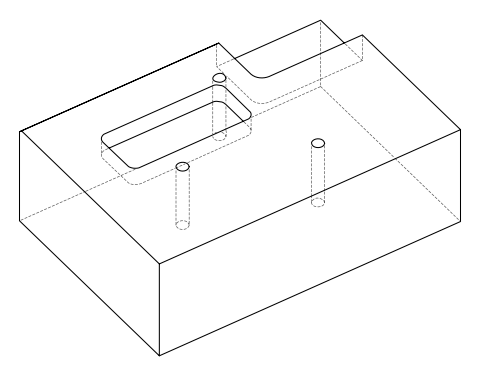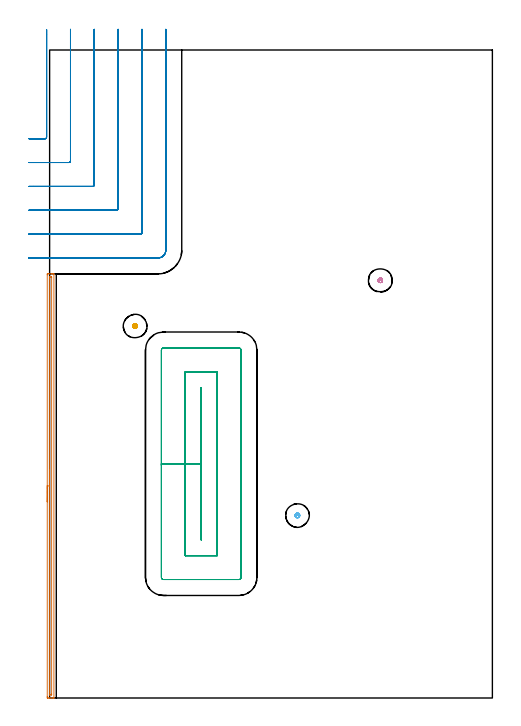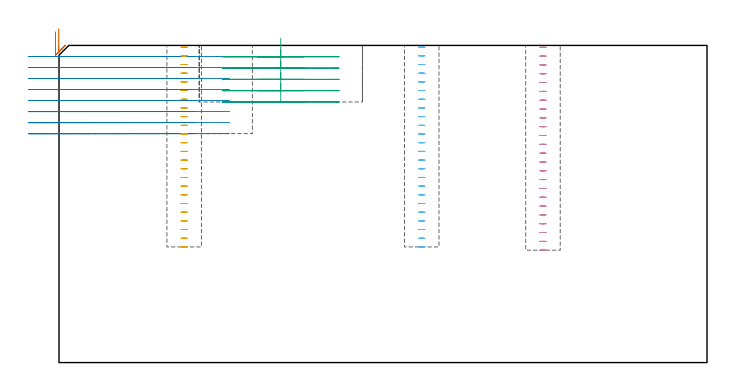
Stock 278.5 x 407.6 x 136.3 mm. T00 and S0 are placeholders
(PLAN: 6 operations, 2 tool changes, 33.9 min)
(1 AREA_MILL | FG_CHAMFER_SURFACE | UGT0205_001 | 4.43 min | 2380 mm3)
(2 MILL_CORNER_NOTCH_RECTANGULAR | CORNER_NOTCH_RECTANGULAR | UGT0201_094 | Follow Part, ap 5, ae 75% | 16.24 min | 441649 mm3)
(3 MILL_RECTANGULAR_POCKET | POCKET_RECTANGULAR_STRAIGHT | UGT0201_094 | Follow Part, ap 5, ae 75% | 9.41 min | 279608 mm3)
(4 MILL_BLIND_HOLE_FROM_SOLID_MATERIAL | STEP1POCKET | NXT0201_011 | Spiral | 1.29 min | 15109 mm3)
(5 MILL_BLIND_HOLE_FROM_SOLID_MATERIAL_1 | STEP1POCKET_1 | NXT0201_011 | Spiral | 1.29 min | 14887 mm3)
(6 MILL_BLIND_HOLE_FROM_SOLID_MATERIAL_2 | STEP1POCKET_2 | NXT0201_011 | Spiral | 1.29 min | 14877 mm3)
(TOOL UGT0205_001 | Chamfer Mill 20 x 3 x 45 deg. | D20 FL50 Z2)
(TOOL UGT0201_094 | End mill 20 mm | D20 FL38 Z4)
(TOOL NXT0201_011 | ENDMILL 12mm [2P460-1200-NA 1630] | D12 FL38 Z6)
(OP 1 AREA_MILL)
G17 G21 G94 G90
T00 M6
G54
G17 G0 G90 X-1.5 Y123.4 S1061 M3
G43 Z146.3 H0
Z142.1
G94 G1 Y123.438 Z141.228 F250.
Y123.552 Z140.364
Y123.741 Z139.512
Y124.003 Z138.68
Y124.337 Z137.874
Y124.74 Z137.1
Y125.208 Z136.364
Y125.74 Z135.672
Y126.329 Z135.029
Y126.972 Z134.44
Y127.664 Z133.909
Y128.4 Z133.44
Y129.174 Z133.037
Y129.98 Z132.703
Y130.812 Z132.441
Y131.663 Z132.252
Y132.528 Z132.138
Y133.4 Z132.1
X-1.499 Y266.172 Z132.101
X-1.497 Y266.528
X-1.492 Y266.79 Z132.104
X-1.149 Y266.8 Z132.447
X-0.889 Z132.707
X-0.274 Z133.32
X1.12 Z134.716
X1.474 Z135.069
X2.183 Z135.783
X2.415 Z136.015
X2.559 Y266.798 Z136.152
X2.697 Y266.79 Z136.289
X2.7 Y266.619 Z136.3
Y0.181
X2.697 Y0.01 Z136.289
X2.559 Y0.002 Z136.152
X2.415 Y0. Z136.015
X2.183 Z135.783
X1.474 Z135.069
X0.246 Z133.842
X-0.274 Z133.32
X-0.889 Z132.707
X-1.149 Y0.001 Z132.447
X-1.368 Y0.004 Z132.227
X-1.492 Y0.01 Z132.104
X-1.497 Y0.272 Z132.101
X-1.5 Y0.628 Z132.1
Y0.988
Y133.4
X-0.086 Z133.514
X-0.085 Y264.383 Z133.515
X-0.083 Y264.734 Z133.517
X-0.081 Y264.777 Z133.519
X-0.08 Y264.79 Z133.52
X-0.051 Y264.793 Z133.549
X0.057 Y264.797 Z133.657
X0.193 Y264.8 Z133.793
X0.6 Z134.2
X1.067 Z134.667
X1.233 Y264.797 Z134.833
X1.267 Y264.793 Z134.867
X1.278 Y264.79 Z134.878
X1.28 Y264.779 Z134.88
X1.283 Y264.74 Z134.883
X1.285 Y264.577 Z134.885
Y2.416
X1.283 Y2.066 Z134.883
X1.281 Y2.023 Z134.881
X1.28 Y2.01 Z134.88
X1.251 Y2.007 Z134.851
X1.143 Y2.003 Z134.743
X1.007 Y2. Z134.607
X0.6 Z134.2
X0.133 Z133.733
X-0.033 Y2.003 Z133.567
X-0.067 Y2.007 Z133.533
X-0.078 Y2.01 Z133.522
X-0.08 Y2.021 Z133.52
X-0.083 Y2.06 Z133.517
X-0.085 Y2.223 Z133.515
X-0.086 Y133.4 Z133.514
Y134.272 Z133.552
Y135.136 Z133.666
Y135.988 Z133.855
Y136.82 Z134.117
Y137.626 Z134.451
Y138.4 Z134.854
Y139.136 Z135.323
Y139.828 Z135.854
Y140.471 Z136.443
Y141.06 Z137.086
Y141.591 Z137.779
Y142.06 Z138.514
Y142.463 Z139.288
Y142.797 Z140.094
Y143.059 Z140.926
Y143.248 Z141.778
Y143.362 Z142.643
Y143.4 Z143.514
G0 Z146.3
M5
M2
(OP 2 MILL_CORNER_NOTCH_RECTANGULAR)
G17 G21 G94 G90
T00 M6
G54
G17 G0 G90 X-13. Y351.8 S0 M3
G43 Z146.3 H0
Z131.562
G94 G1 X-10. F250.
X-2.894 F500.
G3 X-1.9 Y352.794 R1.
G1 Y417.418
Y420.418 F250.
G0 Z146.3
X-13. Y336.8
Z131.562
G1 X-10.
X12.106 F500.
G3 X13.1 Y337.794 R1.
G1 Y417.6
Y420.6 F250.
G0 Z146.3
X-13. Y321.8
Z131.562
G1 X-10.
X27.105 F500.
G3 X28.1 Y322.794 R1.
G1 Y417.6
Y420.6 F250.
G0 Z146.3
X-13. Y306.8
Z131.562
G1 X-10.
X42.105 F500.
G3 X43.1 Y307.795 R1.
G1 Y417.6
Y420.6 F250.
G0 Z146.3
X-13. Y291.8
Z131.562
G1 X-10.
X57.105 F500.
G3 X58.1 Y292.795 R1.
G1 Y417.6
Y420.6 F250.
G0 Z146.3
X-13. Y276.8
Z131.562
G1 X-10.
X68.2 F500.
G3 X73.1 Y281.7 R4.9
G1 Y417.6
Y420.6 F250.
G0 Z146.3
X-13. Y351.8
Z126.825
G1 X-10.
X-2.893 F500.
G3 X-1.9 Y352.793 R1.
G1 Y417.418
Y420.418 F250.
G0 Z146.3
X-13. Y336.8
Z126.825
G1 X-10.
X12.106 F500.
G3 X13.1 Y337.794 R1.
G1 Y417.6
Y420.6 F250.
G0 Z146.3
X-13. Y321.8
Z126.825
G1 X-10.
X27.106 F500.
G3 X28.1 Y322.794 R1.
G1 Y417.6
Y420.6 F250.
G0 Z146.3
X-13. Y306.8
Z126.825
G1 X-10.
X42.105 F500.
G3 X43.1 Y307.795 R1.
G1 Y417.6
Y420.6 F250.
G0 Z146.3
X-13. Y291.8
Z126.825
G1 X-10.
X57.105 F500.
G3 X58.1 Y292.795 R1.
G1 Y417.6
Y420.6 F250.
G0 Z146.3
X-13. Y276.8
Z126.825
G1 X-10.
X68.2 F500.
G3 X73.1 Y281.7 R4.9
G1 Y417.6
Y420.6 F250.
G0 Z146.3
X-13. Y351.8
Z122.087
G1 X-10.
X-2.893 F500.
G3 X-1.9 Y352.793 R1.
G1 Y417.418
Y420.418 F250.
G0 Z146.3
X-13. Y336.8
Z122.087
G1 X-10.
X12.106 F500.
G3 X13.1 Y337.794 R1.
G1 Y417.6
Y420.6 F250.
G0 Z146.3
X-13. Y321.8
Z122.087
G1 X-10.
X27.106 F500.
G3 X28.1 Y322.794 R1.
G1 Y417.6
Y420.6 F250.
G0 Z146.3
X-13. Y306.8
Z122.087
G1 X-10.
X42.105 F500.
G3 X43.1 Y307.795 R1.
G1 Y417.6
Y420.6 F250.
G0 Z146.3
X-13. Y291.8
Z122.087
G1 X-10.
X57.105 F500.
G3 X58.1 Y292.795 R1.
G1 Y417.6
Y420.6 F250.
G0 Z146.3
X-13. Y276.8
Z122.087
G1 X-10.
X68.2 F500.
G3 X73.1 Y281.7 R4.9
G1 Y417.6
Y420.6 F250.
G0 Z146.3
X-13. Y351.8
Z117.35
G1 X-10.
X-2.893 F500.
G3 X-1.9 Y352.793 R1.
G1 Y417.418
Y420.418 F250.
G0 Z146.3
X-13. Y336.8
Z117.35
G1 X-10.
X12.106 F500.
G3 X13.1 Y337.794 R1.
G1 Y417.6
Y420.6 F250.
G0 Z146.3
X-13. Y321.8
Z117.35
G1 X-10.
X27.106 F500.
G3 X28.1 Y322.794 R1.
G1 Y417.6
Y420.6 F250.
G0 Z146.3
X-13. Y306.8
Z117.35
G1 X-10.
X42.105 F500.
G3 X43.1 Y307.795 R1.
G1 Y417.6
Y420.6 F250.
G0 Z146.3
X-13. Y291.8
Z117.35
G1 X-10.
X57.105 F500.
G3 X58.1 Y292.795 R1.
G1 Y417.6
Y420.6 F250.
G0 Z146.3
X-13. Y276.8
Z117.35
G1 X-10.
X68.2 F500.
G3 X73.1 Y281.7 R4.9
G1 Y417.6
Y420.6 F250.
G0 Z146.3
X-13. Y351.8
Z112.612
G1 X-10.
X-2.893 F500.
G3 X-1.9 Y352.793 R1.
G1 Y417.418
Y420.418 F250.
G0 Z146.3
X-13. Y336.8
Z112.612
G1 X-10.
X12.106 F500.
G3 X13.1 Y337.794 R1.
G1 Y417.6
Y420.6 F250.
G0 Z146.3
X-13. Y321.8
Z112.612
G1 X-10.
X27.106 F500.
G3 X28.1 Y322.794 R1.
G1 Y417.6
Y420.6 F250.
G0 Z146.3
X-13. Y306.8
Z112.612
G1 X-10.
X42.105 F500.
G3 X43.1 Y307.795 R1.
G1 Y417.6
Y420.6 F250.
G0 Z146.3
X-13. Y291.8
Z112.612
G1 X-10.
X57.105 F500.
G3 X58.1 Y292.795 R1.
G1 Y417.6
Y420.6 F250.
G0 Z146.3
X-13. Y276.8
Z112.612
G1 X-10.
X68.2 F500.
G3 X73.1 Y281.7 R4.9
G1 Y417.6
Y420.6 F250.
G0 Z146.3
X-13. Y351.8
Z107.875
G1 X-10.
X-2.893 F500.
G3 X-1.9 Y352.793 R1.
G1 Y417.418
Y420.418 F250.
G0 Z146.3
X-13. Y336.8
Z107.875
G1 X-10.
X12.106 F500.
G3 X13.1 Y337.794 R1.
G1 Y417.6
Y420.6 F250.
G0 Z146.3
X-13. Y321.8
Z107.875
G1 X-10.
X27.106 F500.
G3 X28.1 Y322.794 R1.
G1 Y417.6
Y420.6 F250.
G0 Z146.3
X-13. Y306.8
Z107.875
G1 X-10.
X42.105 F500.
G3 X43.1 Y307.795 R1.
G1 Y417.6
Y420.6 F250.
G0 Z146.3
X-13. Y291.8
Z107.875
G1 X-10.
X57.105 F500.
G3 X58.1 Y292.795 R1.
G1 Y417.6
Y420.6 F250.
G0 Z146.3
X-13. Y276.8
Z107.875
G1 X-10.
X68.2 F500.
G3 X73.1 Y281.7 R4.9
G1 Y417.6
Y420.6 F250.
G0 Z146.3
X-13. Y351.8
Z103.137
G1 X-10.
X-2.893 F500.
G3 X-1.9 Y352.793 R1.
G1 Y417.418
Y420.418 F250.
G0 Z146.3
X-13. Y336.8
Z103.137
G1 X-10.
X12.106 F500.
G3 X13.1 Y337.794 R1.
G1 Y417.6
Y420.6 F250.
G0 Z146.3
X-13. Y321.8
Z103.137
G1 X-10.
X27.106 F500.
G3 X28.1 Y322.794 R1.
G1 Y417.6
Y420.6 F250.
G0 Z146.3
X-13. Y306.8
Z103.137
G1 X-10.
X42.105 F500.
G3 X43.1 Y307.795 R1.
G1 Y417.6
Y420.6 F250.
G0 Z146.3
X-13. Y291.8
Z103.137
G1 X-10.
X57.105 F500.
G3 X58.1 Y292.795 R1.
G1 Y417.6
Y420.6 F250.
G0 Z146.3
X-13. Y276.8
Z103.137
G1 X-10.
X68.2 F500.
G3 X73.1 Y281.7 R4.9
G1 Y417.6
Y420.6 F250.
G0 Z146.3
X-13. Y351.8
Z98.4
G1 X-10.
X-2.893 F500.
G3 X-1.9 Y352.793 R1.
G1 Y417.418
Y420.418 F250.
G0 Z146.3
X-13. Y336.8
Z98.4
G1 X-10.
X12.106 F500.
G3 X13.1 Y337.794 R1.
G1 Y417.6
Y420.6 F250.
G0 Z146.3
X-13. Y321.8
Z98.4
G1 X-10.
X27.106 F500.
G3 X28.1 Y322.794 R1.
G1 Y417.6
Y420.6 F250.
G0 Z146.3
X-13. Y306.8
Z98.4
G1 X-10.
X42.105 F500.
G3 X43.1 Y307.795 R1.
G1 Y417.6
Y420.6 F250.
G0 Z146.3
X-13. Y291.8
Z98.4
G1 X-10.
X57.105 F500.
G3 X58.1 Y292.795 R1.
G1 Y417.6
Y420.6 F250.
G0 Z146.3
X-13. Y276.8
Z98.4
G1 X-10.
X68.2 F500.
G3 X73.1 Y281.7 R4.9
G1 Y417.6
Y420.6 F250.
G0 Z146.3
M5
M2
(OP 3 MILL_RECTANGULAR_POCKET)
G17 G21 G94 G90
T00 M6
G54
G17 G0 G90 X95.3 Y176.684 S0 M3
G43 Z146.3 H0
Z139.3
G94 G1 Y147.35 Z131.44 F250.
Y99.5 F500.
X95.4
Y195.2
X95.3
Y147.35
X85.3
Y89.5
X105.4
Y205.2
X85.3
Y147.35
X70.3
Y75.9
G3 X71.7 Y74.5 R1.4
G1 X119.
G3 X120.4 Y75.9 R1.4
G1 Y218.8
G3 X119. Y220.2 R1.4
G1 X71.7
G3 X70.3 Y218.8 R1.4
G1 Y147.35
Y146.35
G0 X95.3 Y176.684 Z134.44
G1 Y147.35 Z126.58 F250.
Y99.5 F500.
X95.4
Y195.2
X95.3
Y147.35
X85.3
Y89.5
X105.4
Y205.2
X85.3
Y147.35
X70.3
Y75.9
G3 X71.7 Y74.5 R1.4
G1 X119.
G3 X120.4 Y75.9 R1.4
G1 Y218.8
G3 X119. Y220.2 R1.4
G1 X71.7
G3 X70.3 Y218.8 R1.4
G1 Y147.35
Y146.35
G0 X95.3 Y176.684 Z129.58
G1 Y147.35 Z121.72 F250.
Y99.5 F500.
X95.4
Y195.2
X95.3
Y147.35
X85.3
Y89.5
X105.4
Y205.2
X85.3
Y147.35
X70.3
Y75.9
G3 X71.7 Y74.5 R1.4
G1 X119.
G3 X120.4 Y75.9 R1.4
G1 Y218.8
G3 X119. Y220.2 R1.4
G1 X71.7
G3 X70.3 Y218.8 R1.4
G1 Y147.35
Y146.35
G0 X95.3 Y176.684 Z124.72
G1 Y147.35 Z116.86 F250.
Y99.5 F500.
X95.4
Y195.2
X95.3
Y147.35
X85.3
Y89.5
X105.4
Y205.2
X85.3
Y147.35
X70.3
Y75.9
G3 X71.7 Y74.5 R1.4
G1 X119.
G3 X120.4 Y75.9 R1.4
G1 Y218.8
G3 X119. Y220.2 R1.4
G1 X71.7
G3 X70.3 Y218.8 R1.4
G1 Y147.35
Y146.35
G0 X95.3 Y176.684 Z119.86
G1 Y147.35 Z112. F250.
Y99.5 F500.
X95.4
Y195.2
X95.3
Y147.35
X85.3
Y89.5
X105.4
Y205.2
X85.3
Y147.35
X70.3
Y75.9
G3 X71.7 Y74.5 R1.4
G1 X119.
G3 X120.4 Y75.9 R1.4
G1 Y218.8
G3 X119. Y220.2 R1.4
G1 X71.7
G3 X70.3 Y218.8 R1.4
G1 Y147.35
Y146.35
G0 Z146.3
M5
M2
(OP 4 MILL_BLIND_HOLE_FROM_SOLID_MATERIAL)
G17 G21 G94 G90
T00 M6
G54
G17 G0 G90 X208. Y262.7 S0 M3
G43 Z146.3 H1
Z135.508
G94 G3 X208.7 Y263.4 R0.7 F250.
X208. Y264.1 R0.7
X206.6 Y262.7 R1.4
X208. Y264.1 R-1.4
X207.3 Y263.4 R0.7
X208. Y262.7 R0.7
G0 Z131.717
G3 X208.7 Y263.4 R0.7
X208. Y264.1 R0.7
X206.6 Y262.7 R1.4
X208. Y264.1 R-1.4
X207.3 Y263.4 R0.7
X208. Y262.7 R0.7
G0 Z127.925
G3 X208.7 Y263.4 R0.7
X208. Y264.1 R0.7
X206.6 Y262.7 R1.4
X208. Y264.1 R-1.4
X207.3 Y263.4 R0.7
X208. Y262.7 R0.7
G0 Z124.133
G3 X208.7 Y263.4 R0.7
X208. Y264.1 R0.7
X206.6 Y262.7 R1.4
X208. Y264.1 R-1.4
X207.3 Y263.4 R0.7
X208. Y262.7 R0.7
G0 Z120.342
G3 X208.7 Y263.4 R0.7
X208. Y264.1 R0.7
X206.6 Y262.7 R1.4
X208. Y264.1 R-1.4
X207.3 Y263.4 R0.7
X208. Y262.7 R0.7
G0 Z116.55
G3 X208.7 Y263.4 R0.7
X208. Y264.1 R0.7
X206.6 Y262.7 R1.4
X208. Y264.1 R-1.4
X207.3 Y263.4 R0.7
X208. Y262.7 R0.7
G0 Z112.758
G3 X208.7 Y263.4 R0.7
X208. Y264.1 R0.7
X206.6 Y262.7 R1.4
X208. Y264.1 R-1.4
X207.3 Y263.4 R0.7
X208. Y262.7 R0.7
G0 Z108.967
G3 X208.7 Y263.4 R0.7
X208. Y264.1 R0.7
X206.6 Y262.7 R1.4
X208. Y264.1 R-1.4
X207.3 Y263.4 R0.7
X208. Y262.7 R0.7
G0 Z105.175
G3 X208.7 Y263.4 R0.7
X208. Y264.1 R0.7
X206.6 Y262.7 R1.4
X208. Y264.1 R-1.4
X207.3 Y263.4 R0.7
X208. Y262.7 R0.7
G0 Z101.383
G3 X208.7 Y263.4 R0.7
X208. Y264.1 R0.7
X206.6 Y262.7 R1.4
X208. Y264.1 R-1.4
X207.3 Y263.4 R0.7
X208. Y262.7 R0.7
G0 Z97.592
G3 X208.7 Y263.4 R0.7
X208. Y264.1 R0.7
X206.6 Y262.7 R1.4
X208. Y264.1 R-1.4
X207.3 Y263.4 R0.7
X208. Y262.7 R0.7
G0 Z93.8
G3 X208.7 Y263.4 R0.7
X208. Y264.1 R0.7
X206.6 Y262.7 R1.4
X208. Y264.1 R-1.4
X207.3 Y263.4 R0.7
X208. Y262.7 R0.7
G0 Z90.008
G3 X208.7 Y263.4 R0.7
X208. Y264.1 R0.7
X206.6 Y262.7 R1.4
X208. Y264.1 R-1.4
X207.3 Y263.4 R0.7
X208. Y262.7 R0.7
G0 Z86.217
G3 X208.7 Y263.4 R0.7
X208. Y264.1 R0.7
X206.6 Y262.7 R1.4
X208. Y264.1 R-1.4
X207.3 Y263.4 R0.7
X208. Y262.7 R0.7
G0 Z82.425
G3 X208.7 Y263.4 R0.7
X208. Y264.1 R0.7
X206.6 Y262.7 R1.4
X208. Y264.1 R-1.4
X207.3 Y263.4 R0.7
X208. Y262.7 R0.7
G0 Z78.633
G3 X208.7 Y263.4 R0.7
X208. Y264.1 R0.7
X206.6 Y262.7 R1.4
X208. Y264.1 R-1.4
X207.3 Y263.4 R0.7
X208. Y262.7 R0.7
G0 Z74.842
G3 X208.7 Y263.4 R0.7
X208. Y264.1 R0.7
X206.6 Y262.7 R1.4
X208. Y264.1 R-1.4
X207.3 Y263.4 R0.7
X208. Y262.7 R0.7
G0 Z71.05
G3 X208.7 Y263.4 R0.7
X208. Y264.1 R0.7
X206.6 Y262.7 R1.4
X208. Y264.1 R-1.4
X207.3 Y263.4 R0.7
X208. Y262.7 R0.7
G0 Z67.258
G3 X208.7 Y263.4 R0.7
X208. Y264.1 R0.7
X206.6 Y262.7 R1.4
X208. Y264.1 R-1.4
X207.3 Y263.4 R0.7
X208. Y262.7 R0.7
G0 Z63.467
G3 X208.7 Y263.4 R0.7
X208. Y264.1 R0.7
X206.6 Y262.7 R1.4
X208. Y264.1 R-1.4
X207.3 Y263.4 R0.7
X208. Y262.7 R0.7
G0 Z59.675
G3 X208.7 Y263.4 R0.7
X208. Y264.1 R0.7
X206.6 Y262.7 R1.4
X208. Y264.1 R-1.4
X207.3 Y263.4 R0.7
X208. Y262.7 R0.7
G0 Z55.883
G3 X208.7 Y263.4 R0.7
X208. Y264.1 R0.7
X206.6 Y262.7 R1.4
X208. Y264.1 R-1.4
X207.3 Y263.4 R0.7
X208. Y262.7 R0.7
G0 Z52.092
G3 X208.7 Y263.4 R0.7
X208. Y264.1 R0.7
X206.6 Y262.7 R1.4
X208. Y264.1 R-1.4
X207.3 Y263.4 R0.7
X208. Y262.7 R0.7
G0 Z48.3
G3 X208.7 Y263.4 R0.7
X208. Y264.1 R0.7
X206.6 Y262.7 R1.4
X208. Y264.1 R-1.4
X207.3 Y263.4 R0.7
X208. Y262.7 R0.7
G0 Z146.3
M5
M2
(OP 5 MILL_BLIND_HOLE_FROM_SOLID_MATERIAL_1)
G17 G21 G94 G90
T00 M6
G54
G17 G0 G90 X53.8 Y233.9 S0 M3
G43 Z146.3 H1
Z135.567
G94 G3 X54.5 Y234.6 R0.7 F250.
X53.8 Y235.3 R0.7
X52.4 Y233.9 R1.4
X53.8 Y235.3 R-1.4
X53.1 Y234.6 R0.7
X53.8 Y233.9 R0.7
G0 Z131.833
G3 X54.5 Y234.6 R0.7
X53.8 Y235.3 R0.7
X52.4 Y233.9 R1.4
X53.8 Y235.3 R-1.4
X53.1 Y234.6 R0.7
X53.8 Y233.9 R0.7
G0 Z128.1
G3 X54.5 Y234.6 R0.7
X53.8 Y235.3 R0.7
X52.4 Y233.9 R1.4
X53.8 Y235.3 R-1.4
X53.1 Y234.6 R0.7
X53.8 Y233.9 R0.7
G0 Z124.367
G3 X54.5 Y234.6 R0.7
X53.8 Y235.3 R0.7
X52.4 Y233.9 R1.4
X53.8 Y235.3 R-1.4
X53.1 Y234.6 R0.7
X53.8 Y233.9 R0.7
G0 Z120.633
G3 X54.5 Y234.6 R0.7
X53.8 Y235.3 R0.7
X52.4 Y233.9 R1.4
X53.8 Y235.3 R-1.4
X53.1 Y234.6 R0.7
X53.8 Y233.9 R0.7
G0 Z116.9
G3 X54.5 Y234.6 R0.7
X53.8 Y235.3 R0.7
X52.4 Y233.9 R1.4
X53.8 Y235.3 R-1.4
X53.1 Y234.6 R0.7
X53.8 Y233.9 R0.7
G0 Z113.167
G3 X54.5 Y234.6 R0.7
X53.8 Y235.3 R0.7
X52.4 Y233.9 R1.4
X53.8 Y235.3 R-1.4
X53.1 Y234.6 R0.7
X53.8 Y233.9 R0.7
G0 Z109.433
G3 X54.5 Y234.6 R0.7
X53.8 Y235.3 R0.7
X52.4 Y233.9 R1.4
X53.8 Y235.3 R-1.4
X53.1 Y234.6 R0.7
X53.8 Y233.9 R0.7
G0 Z105.7
G3 X54.5 Y234.6 R0.7
X53.8 Y235.3 R0.7
X52.4 Y233.9 R1.4
X53.8 Y235.3 R-1.4
X53.1 Y234.6 R0.7
X53.8 Y233.9 R0.7
G0 Z101.967
G3 X54.5 Y234.6 R0.7
X53.8 Y235.3 R0.7
X52.4 Y233.9 R1.4
X53.8 Y235.3 R-1.4
X53.1 Y234.6 R0.7
X53.8 Y233.9 R0.7
G0 Z98.233
G3 X54.5 Y234.6 R0.7
X53.8 Y235.3 R0.7
X52.4 Y233.9 R1.4
X53.8 Y235.3 R-1.4
X53.1 Y234.6 R0.7
X53.8 Y233.9 R0.7
G0 Z94.5
G3 X54.5 Y234.6 R0.7
X53.8 Y235.3 R0.7
X52.4 Y233.9 R1.4
X53.8 Y235.3 R-1.4
X53.1 Y234.6 R0.7
X53.8 Y233.9 R0.7
G0 Z90.767
G3 X54.5 Y234.6 R0.7
X53.8 Y235.3 R0.7
X52.4 Y233.9 R1.4
X53.8 Y235.3 R-1.4
X53.1 Y234.6 R0.7
X53.8 Y233.9 R0.7
G0 Z87.033
G3 X54.5 Y234.6 R0.7
X53.8 Y235.3 R0.7
X52.4 Y233.9 R1.4
X53.8 Y235.3 R-1.4
X53.1 Y234.6 R0.7
X53.8 Y233.9 R0.7
G0 Z83.3
G3 X54.5 Y234.6 R0.7
X53.8 Y235.3 R0.7
X52.4 Y233.9 R1.4
X53.8 Y235.3 R-1.4
X53.1 Y234.6 R0.7
X53.8 Y233.9 R0.7
G0 Z79.567
G3 X54.5 Y234.6 R0.7
X53.8 Y235.3 R0.7
X52.4 Y233.9 R1.4
X53.8 Y235.3 R-1.4
X53.1 Y234.6 R0.7
X53.8 Y233.9 R0.7
G0 Z75.833
G3 X54.5 Y234.6 R0.7
X53.8 Y235.3 R0.7
X52.4 Y233.9 R1.4
X53.8 Y235.3 R-1.4
X53.1 Y234.6 R0.7
X53.8 Y233.9 R0.7
G0 Z72.1
G3 X54.5 Y234.6 R0.7
X53.8 Y235.3 R0.7
X52.4 Y233.9 R1.4
X53.8 Y235.3 R-1.4
X53.1 Y234.6 R0.7
X53.8 Y233.9 R0.7
G0 Z68.367
G3 X54.5 Y234.6 R0.7
X53.8 Y235.3 R0.7
X52.4 Y233.9 R1.4
X53.8 Y235.3 R-1.4
X53.1 Y234.6 R0.7
X53.8 Y233.9 R0.7
G0 Z64.633
G3 X54.5 Y234.6 R0.7
X53.8 Y235.3 R0.7
X52.4 Y233.9 R1.4
X53.8 Y235.3 R-1.4
X53.1 Y234.6 R0.7
X53.8 Y233.9 R0.7
G0 Z60.9
G3 X54.5 Y234.6 R0.7
X53.8 Y235.3 R0.7
X52.4 Y233.9 R1.4
X53.8 Y235.3 R-1.4
X53.1 Y234.6 R0.7
X53.8 Y233.9 R0.7
G0 Z57.167
G3 X54.5 Y234.6 R0.7
X53.8 Y235.3 R0.7
X52.4 Y233.9 R1.4
X53.8 Y235.3 R-1.4
X53.1 Y234.6 R0.7
X53.8 Y233.9 R0.7
G0 Z53.433
G3 X54.5 Y234.6 R0.7
X53.8 Y235.3 R0.7
X52.4 Y233.9 R1.4
X53.8 Y235.3 R-1.4
X53.1 Y234.6 R0.7
X53.8 Y233.9 R0.7
G0 Z49.7
G3 X54.5 Y234.6 R0.7
X53.8 Y235.3 R0.7
X52.4 Y233.9 R1.4
X53.8 Y235.3 R-1.4
X53.1 Y234.6 R0.7
X53.8 Y233.9 R0.7
G0 Z146.3
M5
M2
(OP 6 MILL_BLIND_HOLE_FROM_SOLID_MATERIAL_2)
G17 G21 G94 G90
T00 M6
G54
G17 G0 G90 X155.9 Y114.8 S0 M3
G43 Z146.3 H1
Z135.567
G94 G3 X156.6 Y115.5 R0.7 F250.
X155.9 Y116.2 R0.7
X154.5 Y114.8 R1.4
X155.9 Y116.2 R-1.4
X155.2 Y115.5 R0.7
X155.9 Y114.8 R0.7
G0 Z131.833
G3 X156.6 Y115.5 R0.7
X155.9 Y116.2 R0.7
X154.5 Y114.8 R1.4
X155.9 Y116.2 R-1.4
X155.2 Y115.5 R0.7
X155.9 Y114.8 R0.7
G0 Z128.1
G3 X156.6 Y115.5 R0.7
X155.9 Y116.2 R0.7
X154.5 Y114.8 R1.4
X155.9 Y116.2 R-1.4
X155.2 Y115.5 R0.7
X155.9 Y114.8 R0.7
G0 Z124.367
G3 X156.6 Y115.5 R0.7
X155.9 Y116.2 R0.7
X154.5 Y114.8 R1.4
X155.9 Y116.2 R-1.4
X155.2 Y115.5 R0.7
X155.9 Y114.8 R0.7
G0 Z120.633
G3 X156.6 Y115.5 R0.7
X155.9 Y116.2 R0.7
X154.5 Y114.8 R1.4
X155.9 Y116.2 R-1.4
X155.2 Y115.5 R0.7
X155.9 Y114.8 R0.7
G0 Z116.9
G3 X156.6 Y115.5 R0.7
X155.9 Y116.2 R0.7
X154.5 Y114.8 R1.4
X155.9 Y116.2 R-1.4
X155.2 Y115.5 R0.7
X155.9 Y114.8 R0.7
G0 Z113.167
G3 X156.6 Y115.5 R0.7
X155.9 Y116.2 R0.7
X154.5 Y114.8 R1.4
X155.9 Y116.2 R-1.4
X155.2 Y115.5 R0.7
X155.9 Y114.8 R0.7
G0 Z109.433
G3 X156.6 Y115.5 R0.7
X155.9 Y116.2 R0.7
X154.5 Y114.8 R1.4
X155.9 Y116.2 R-1.4
X155.2 Y115.5 R0.7
X155.9 Y114.8 R0.7
G0 Z105.7
G3 X156.6 Y115.5 R0.7
X155.9 Y116.2 R0.7
X154.5 Y114.8 R1.4
X155.9 Y116.2 R-1.4
X155.2 Y115.5 R0.7
X155.9 Y114.8 R0.7
G0 Z101.967
G3 X156.6 Y115.5 R0.7
X155.9 Y116.2 R0.7
X154.5 Y114.8 R1.4
X155.9 Y116.2 R-1.4
X155.2 Y115.5 R0.7
X155.9 Y114.8 R0.7
G0 Z98.233
G3 X156.6 Y115.5 R0.7
X155.9 Y116.2 R0.7
X154.5 Y114.8 R1.4
X155.9 Y116.2 R-1.4
X155.2 Y115.5 R0.7
X155.9 Y114.8 R0.7
G0 Z94.5
G3 X156.6 Y115.5 R0.7
X155.9 Y116.2 R0.7
X154.5 Y114.8 R1.4
X155.9 Y116.2 R-1.4
X155.2 Y115.5 R0.7
X155.9 Y114.8 R0.7
G0 Z90.767
G3 X156.6 Y115.5 R0.7
X155.9 Y116.2 R0.7
X154.5 Y114.8 R1.4
X155.9 Y116.2 R-1.4
X155.2 Y115.5 R0.7
X155.9 Y114.8 R0.7
G0 Z87.033
G3 X156.6 Y115.5 R0.7
X155.9 Y116.2 R0.7
X154.5 Y114.8 R1.4
X155.9 Y116.2 R-1.4
X155.2 Y115.5 R0.7
X155.9 Y114.8 R0.7
G0 Z83.3
G3 X156.6 Y115.5 R0.7
X155.9 Y116.2 R0.7
X154.5 Y114.8 R1.4
X155.9 Y116.2 R-1.4
X155.2 Y115.5 R0.7
X155.9 Y114.8 R0.7
G0 Z79.567
G3 X156.6 Y115.5 R0.7
X155.9 Y116.2 R0.7
X154.5 Y114.8 R1.4
X155.9 Y116.2 R-1.4
X155.2 Y115.5 R0.7
X155.9 Y114.8 R0.7
G0 Z75.833
G3 X156.6 Y115.5 R0.7
X155.9 Y116.2 R0.7
X154.5 Y114.8 R1.4
X155.9 Y116.2 R-1.4
X155.2 Y115.5 R0.7
X155.9 Y114.8 R0.7
G0 Z72.1
G3 X156.6 Y115.5 R0.7
X155.9 Y116.2 R0.7
X154.5 Y114.8 R1.4
X155.9 Y116.2 R-1.4
X155.2 Y115.5 R0.7
X155.9 Y114.8 R0.7
G0 Z68.367
G3 X156.6 Y115.5 R0.7
X155.9 Y116.2 R0.7
X154.5 Y114.8 R1.4
X155.9 Y116.2 R-1.4
X155.2 Y115.5 R0.7
X155.9 Y114.8 R0.7
G0 Z64.633
G3 X156.6 Y115.5 R0.7
X155.9 Y116.2 R0.7
X154.5 Y114.8 R1.4
X155.9 Y116.2 R-1.4
X155.2 Y115.5 R0.7
X155.9 Y114.8 R0.7
G0 Z60.9
G3 X156.6 Y115.5 R0.7
X155.9 Y116.2 R0.7
X154.5 Y114.8 R1.4
X155.9 Y116.2 R-1.4
X155.2 Y115.5 R0.7
X155.9 Y114.8 R0.7
G0 Z57.167
G3 X156.6 Y115.5 R0.7
X155.9 Y116.2 R0.7
X154.5 Y114.8 R1.4
X155.9 Y116.2 R-1.4
X155.2 Y115.5 R0.7
X155.9 Y114.8 R0.7
G0 Z53.433
G3 X156.6 Y115.5 R0.7
X155.9 Y116.2 R0.7
X154.5 Y114.8 R1.4
X155.9 Y116.2 R-1.4
X155.2 Y115.5 R0.7
X155.9 Y114.8 R0.7
G0 Z49.7
G3 X156.6 Y115.5 R0.7
X155.9 Y116.2 R0.7
X154.5 Y114.8 R1.4
X155.9 Y116.2 R-1.4
X155.2 Y115.5 R0.7
X155.9 Y114.8 R0.7
G0 Z146.3
M5
M2
